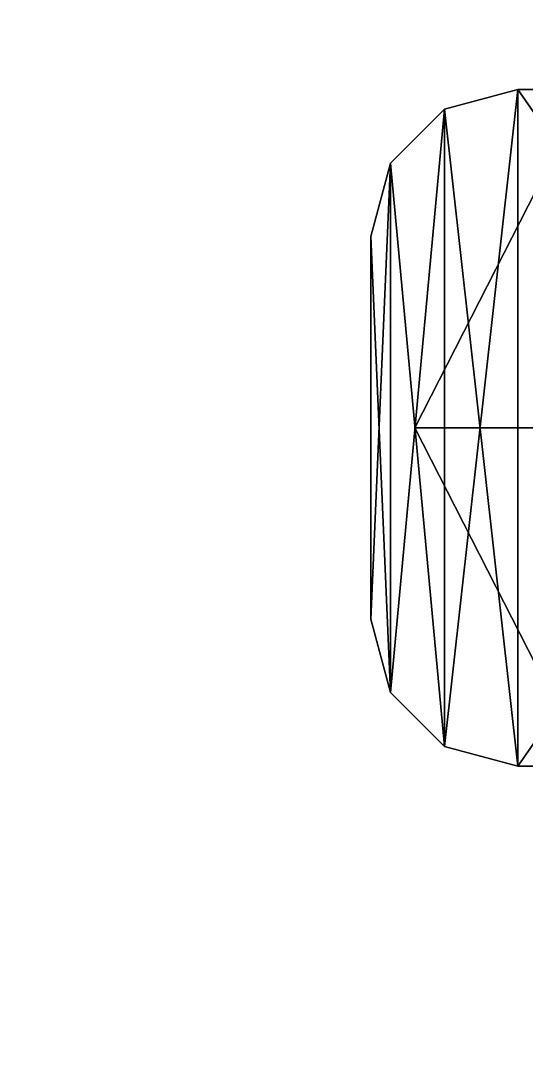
# Model space of a CAD drawing. Extents: x 0 to 2992, y -2739 to 0.
# Drawn here: x 526.12 to 543.31, y -604.86 to -569.17 of the extents above; entities that cross this region are included whole.
import ezdxf

# ---------------------------------------------------------------- set-up
doc = ezdxf.new("R2010")
doc.units = 0
for name, color, linetype in [('LAYER0', 7, 'CONTINUOUS'), ('LAYER131', 7, 'CONTINUOUS'), ('LAYER132', 7, 'CONTINUOUS'), ('LAYER145', 7, 'CONTINUOUS'), ('LAYER146', 7, 'CONTINUOUS'), ('LAYER159', 7, 'CONTINUOUS'), ('LAYER160', 7, 'CONTINUOUS'), ('LAYER173', 7, 'CONTINUOUS'), ('LAYER174', 7, 'CONTINUOUS'), ('LAYER187', 7, 'CONTINUOUS'), ('LAYER188', 7, 'CONTINUOUS'), ('LAYER201', 7, 'CONTINUOUS'), ('LAYER202', 7, 'CONTINUOUS'), ('LAYER91', 7, 'CONTINUOUS'), ('LAYER98', 7, 'CONTINUOUS')]:
    doc.layers.add(name, color=color, linetype=linetype)

msp = doc.modelspace()

# ---------------------------------------------------------------- linework, layer by layer
at = {"layer": 'LAYER0', "invisible_edges": 1}
for points in [[(2992.49, 0), (0, -2716.32), (0, 0), (2992.49, 0)], [(2992.49, -2716.32, 5), (0, 0, 5), (0, -2716.32, 5), (2992.49, -2716.32, 5)], [(0, 0, 5), (2992.49, -2716.32, 5), (2992.49, 0, 5), (0, 0, 5)], [(0, -2716.32), (2992.49, 0), (2992.49, -2716.32), (0, -2716.32)]]:
    msp.add_3dface(points, dxfattribs=at)
at = {"layer": 'LAYER131', "invisible_edges": 1}
for points in [[(166, -144.6001, 1989), (559, -620.0001, 1989), (559, -144.6001, 1989), (166, -144.6001, 1989)], [(559, -620.0001, 1989), (166, -144.6001, 1989), (166, -620.0001, 1989), (559, -620.0001, 1989)], [(166, -620.0001, 1971), (559, -144.6001, 1971), (559, -620.0001, 1971), (166, -620.0001, 1971)], [(559, -144.6001, 1971), (166, -620.0001, 1971), (166, -144.6001, 1971), (559, -144.6001, 1971)]]:
    msp.add_3dface(points, dxfattribs=at)
at = {"layer": 'LAYER132'}
for points in [[(540.5, -572.1699, 1971), (543, -571.5, 1971), (540.5, -572.1699, 1969.01), (540.5, -572.1699, 1971)], [(540.5, -572.1699, 1969.01), (543, -571.5, 1971), (543, -571.5, 1969.01), (540.5, -572.1699, 1969.01)], [(543, -594.5, 1969.01), (540.5, -572.1699, 1969.01), (543, -571.5, 1969.01), (543, -594.5, 1969.01)], [(540.5, -572.1699, 1971), (543, -594.5, 1971), (543, -571.5, 1971), (540.5, -572.1699, 1971)], [(543, -594.5, 1969.01), (543, -571.5, 1969.01), (540.5, -593.8301, 1969.01), (543, -594.5, 1969.01)], [(540.5, -593.8301, 1969.01), (543, -571.5, 1969.01), (540.5, -572.1699, 1969.01), (540.5, -593.8301, 1969.01)], [(543, -594.5, 1971), (543, -571.5, 1971), (540.5, -593.8301, 1971), (543, -594.5, 1971)], [(540.5, -593.8301, 1971), (543, -571.5, 1971), (540.5, -572.1699, 1971), (540.5, -593.8301, 1971)], [(540.5, -572.1699, 1969.01), (540.5, -572.1699, 1971), (543, -571.5, 1969.01), (540.5, -572.1699, 1969.01)], [(543, -571.5, 1969.01), (540.5, -572.1699, 1971), (543, -571.5, 1971), (543, -571.5, 1969.01)], [(559, -594.5, 1969.01), (543, -594.5, 1969.01), (559, -571.5, 1969.01), (559, -594.5, 1969.01)], [(559, -571.5, 1969.01), (543, -594.5, 1969.01), (543, -571.5, 1969.01), (559, -571.5, 1969.01)], [(559, -594.5, 1971), (543, -594.5, 1971), (559, -571.5, 1971), (559, -594.5, 1971)], [(559, -571.5, 1971), (543, -594.5, 1971), (543, -571.5, 1971), (559, -571.5, 1971)], [(543, -571.5, 1969.01), (559, -571.5, 1969.01), (543, -571.5, 1971), (543, -571.5, 1969.01)], [(543, -571.5, 1971), (559, -571.5, 1969.01), (559, -571.5, 1971), (543, -571.5, 1971)], [(543, -571.5, 1969.01), (559, -571.5, 1969.01), (543, -594.5, 1969.01), (543, -571.5, 1969.01)], [(543, -594.5, 1969.01), (559, -571.5, 1969.01), (559, -594.5, 1969.01), (543, -594.5, 1969.01)], [(543, -571.5, 1969.01), (543, -571.5, 1971), (559, -571.5, 1969.01), (543, -571.5, 1969.01)], [(559, -571.5, 1969.01), (543, -571.5, 1971), (559, -571.5, 1971), (559, -571.5, 1969.01)], [(543, -594.5, 1971), (559, -594.5, 1971), (543, -571.5, 1971), (543, -594.5, 1971)], [(543, -571.5, 1971), (559, -594.5, 1971), (559, -571.5, 1971), (543, -571.5, 1971)], [(538.6699, -574, 1971), (540.5, -572.1699, 1971), (538.6699, -574, 1969.01), (538.6699, -574, 1971)], [(538.6699, -574, 1969.01), (540.5, -572.1699, 1971), (540.5, -572.1699, 1969.01), (538.6699, -574, 1969.01)], [(538.6699, -574, 1969.01), (540.5, -572.1699, 1969.01), (538.6699, -592, 1969.01), (538.6699, -574, 1969.01)], [(538.6699, -592, 1969.01), (540.5, -572.1699, 1969.01), (540.5, -593.8301, 1969.01), (538.6699, -592, 1969.01)], [(538.6699, -574, 1971), (540.5, -593.8301, 1971), (540.5, -572.1699, 1971), (538.6699, -574, 1971)], [(540.5, -593.8301, 1969.01), (540.5, -572.1699, 1969.01), (538.6699, -592, 1969.01), (540.5, -593.8301, 1969.01)], [(538.6699, -592, 1969.01), (540.5, -572.1699, 1969.01), (538.6699, -574, 1969.01), (538.6699, -592, 1969.01)], [(540.5, -593.8301, 1971), (540.5, -572.1699, 1971), (538.6699, -592, 1971), (540.5, -593.8301, 1971)], [(538.6699, -592, 1971), (540.5, -572.1699, 1971), (538.6699, -574, 1971), (538.6699, -592, 1971)], [(538.6699, -574, 1969.01), (538.6699, -574, 1971), (540.5, -572.1699, 1969.01), (538.6699, -574, 1969.01)], [(540.5, -572.1699, 1969.01), (538.6699, -574, 1971), (540.5, -572.1699, 1971), (540.5, -572.1699, 1969.01)], [(540.5, -593.8301, 1969.01), (540.5, -572.1699, 1969.01), (543, -594.5, 1969.01), (540.5, -593.8301, 1969.01)], [(540.5, -593.8301, 1971), (543, -594.5, 1971), (540.5, -572.1699, 1971), (540.5, -593.8301, 1971)], [(538, -576.5, 1971), (538.6699, -574, 1971), (538, -576.5, 1969.01), (538, -576.5, 1971)], [(538, -576.5, 1969.01), (538.6699, -574, 1971), (538.6699, -574, 1969.01), (538, -576.5, 1969.01)], [(538, -576.5, 1969.01), (538.6699, -574, 1969.01), (538, -589.5, 1969.01), (538, -576.5, 1969.01)], [(538, -589.5, 1969.01), (538.6699, -574, 1969.01), (538.6699, -592, 1969.01), (538, -589.5, 1969.01)], [(538, -576.5, 1971), (538.6699, -592, 1971), (538.6699, -574, 1971), (538, -576.5, 1971)], [(538.6699, -592, 1969.01), (538.6699, -574, 1969.01), (538, -589.5, 1969.01), (538.6699, -592, 1969.01)], [(538, -589.5, 1969.01), (538.6699, -574, 1969.01), (538, -576.5, 1969.01), (538, -589.5, 1969.01)], [(538.6699, -592, 1971), (538.6699, -574, 1971), (538, -589.5, 1971), (538.6699, -592, 1971)], [(538, -589.5, 1971), (538.6699, -574, 1971), (538, -576.5, 1971), (538, -589.5, 1971)], [(538, -576.5, 1969.01), (538, -576.5, 1971), (538.6699, -574, 1969.01), (538, -576.5, 1969.01)], [(538.6699, -574, 1969.01), (538, -576.5, 1971), (538.6699, -574, 1971), (538.6699, -574, 1969.01)], [(538.6699, -592, 1971), (540.5, -593.8301, 1971), (538.6699, -574, 1971), (538.6699, -592, 1971)], [(539.5, -583, 1985), (546, -583, 1985), (543.613, -574.9165, 1985), (539.5, -583, 1985)], [(539.5, -583, 1985), (543.613, -574.9165, 1985), (539.5, -583, 1971), (539.5, -583, 1985)], [(539.5, -583, 1971), (543.613, -574.9165, 1985), (543.613, -574.9165, 1971), (539.5, -583, 1971)], [(543.613, -574.9165, 1971), (543.613, -574.9165, 1985), (539.5, -583, 1971), (543.613, -574.9165, 1971)], [(539.5, -583, 1971), (543.613, -574.9165, 1985), (539.5, -583, 1985), (539.5, -583, 1971)], [(546, -583, 1985), (539.5, -583, 1985), (543.613, -574.9165, 1985), (546, -583, 1985)], [(538, -589.5, 1971), (538, -589.5, 1969.01), (538, -576.5, 1971), (538, -589.5, 1971)], [(538, -576.5, 1971), (538, -589.5, 1969.01), (538, -576.5, 1969.01), (538, -576.5, 1971)], [(538, -589.5, 1969.01), (538, -589.5, 1971), (538, -576.5, 1969.01), (538, -589.5, 1969.01)], [(538, -576.5, 1969.01), (538, -589.5, 1971), (538, -576.5, 1971), (538, -576.5, 1969.01)], [(538, -589.5, 1971), (538.6699, -592, 1971), (538, -576.5, 1971), (538, -589.5, 1971)], [(539.5, -583, 1985), (543.613, -591.0835, 1985), (546, -583, 1985), (539.5, -583, 1985)], [(539.5, -583, 1971), (543.613, -591.0835, 1971), (539.5, -583, 1985), (539.5, -583, 1971)], [(539.5, -583, 1985), (543.613, -591.0835, 1971), (543.613, -591.0835, 1985), (539.5, -583, 1985)], [(539.5, -583, 1971), (539.5, -583, 1985), (543.613, -591.0835, 1971), (539.5, -583, 1971)], [(543.613, -591.0835, 1971), (539.5, -583, 1985), (543.613, -591.0835, 1985), (543.613, -591.0835, 1971)], [(546, -583, 1985), (539.5, -583, 1985), (543.613, -591.0835, 1985), (546, -583, 1985)], [(538, -589.5, 1969.01), (538.6699, -592, 1969.01), (538, -589.5, 1971), (538, -589.5, 1969.01)], [(538, -589.5, 1971), (538.6699, -592, 1969.01), (538.6699, -592, 1971), (538, -589.5, 1971)], [(538, -589.5, 1969.01), (538, -589.5, 1971), (538.6699, -592, 1969.01), (538, -589.5, 1969.01)], [(538.6699, -592, 1969.01), (538, -589.5, 1971), (538.6699, -592, 1971), (538.6699, -592, 1969.01)], [(538.6699, -592, 1969.01), (540.5, -593.8301, 1969.01), (538.6699, -592, 1971), (538.6699, -592, 1969.01)], [(538.6699, -592, 1971), (540.5, -593.8301, 1969.01), (540.5, -593.8301, 1971), (538.6699, -592, 1971)], [(538.6699, -592, 1969.01), (538.6699, -592, 1971), (540.5, -593.8301, 1969.01), (538.6699, -592, 1969.01)], [(540.5, -593.8301, 1969.01), (538.6699, -592, 1971), (540.5, -593.8301, 1971), (540.5, -593.8301, 1969.01)], [(540.5, -593.8301, 1969.01), (543, -594.5, 1969.01), (540.5, -593.8301, 1971), (540.5, -593.8301, 1969.01)], [(540.5, -593.8301, 1971), (543, -594.5, 1969.01), (543, -594.5, 1971), (540.5, -593.8301, 1971)], [(540.5, -593.8301, 1969.01), (540.5, -593.8301, 1971), (543, -594.5, 1969.01), (540.5, -593.8301, 1969.01)], [(543, -594.5, 1969.01), (540.5, -593.8301, 1971), (543, -594.5, 1971), (543, -594.5, 1969.01)], [(559, -594.5, 1969.01), (559, -594.5, 1971), (543, -594.5, 1969.01), (559, -594.5, 1969.01)], [(543, -594.5, 1969.01), (559, -594.5, 1971), (543, -594.5, 1971), (543, -594.5, 1969.01)], [(543, -594.5, 1971), (543, -594.5, 1969.01), (559, -594.5, 1971), (543, -594.5, 1971)], [(559, -594.5, 1971), (543, -594.5, 1969.01), (559, -594.5, 1969.01), (559, -594.5, 1971)]]:
    msp.add_3dface(points, dxfattribs=at)
at = {"layer": 'LAYER145', "invisible_edges": 1}
for points in [[(166, -144.6001, 871), (559, -620.0001, 871), (559, -144.6001, 871), (166, -144.6001, 871)], [(559, -620.0001, 871), (166, -144.6001, 871), (166, -620.0001, 871), (559, -620.0001, 871)], [(166, -620.0001, 853), (559, -144.6001, 853), (559, -620.0001, 853), (166, -620.0001, 853)], [(559, -144.6001, 853), (166, -620.0001, 853), (166, -144.6001, 853), (559, -144.6001, 853)]]:
    msp.add_3dface(points, dxfattribs=at)
at = {"layer": 'LAYER146'}
for points in [[(540.5, -572.1699, 853), (543, -571.5, 853), (540.5, -572.1699, 851.01), (540.5, -572.1699, 853)], [(540.5, -572.1699, 851.01), (543, -571.5, 853), (543, -571.5, 851.01), (540.5, -572.1699, 851.01)], [(543, -594.5, 851.01), (540.5, -572.1699, 851.01), (543, -571.5, 851.01), (543, -594.5, 851.01)], [(540.5, -572.1699, 853), (543, -594.5, 853), (543, -571.5, 853), (540.5, -572.1699, 853)], [(543, -594.5, 851.01), (543, -571.5, 851.01), (540.5, -593.8301, 851.01), (543, -594.5, 851.01)], [(540.5, -593.8301, 851.01), (543, -571.5, 851.01), (540.5, -572.1699, 851.01), (540.5, -593.8301, 851.01)], [(543, -594.5, 853), (543, -571.5, 853), (540.5, -593.8301, 853), (543, -594.5, 853)], [(540.5, -593.8301, 853), (543, -571.5, 853), (540.5, -572.1699, 853), (540.5, -593.8301, 853)], [(540.5, -572.1699, 851.01), (540.5, -572.1699, 853), (543, -571.5, 851.01), (540.5, -572.1699, 851.01)], [(543, -571.5, 851.01), (540.5, -572.1699, 853), (543, -571.5, 853), (543, -571.5, 851.01)], [(559, -594.5, 851.01), (543, -594.5, 851.01), (559, -571.5, 851.01), (559, -594.5, 851.01)], [(559, -571.5, 851.01), (543, -594.5, 851.01), (543, -571.5, 851.01), (559, -571.5, 851.01)], [(559, -594.5, 853), (543, -594.5, 853), (559, -571.5, 853), (559, -594.5, 853)], [(559, -571.5, 853), (543, -594.5, 853), (543, -571.5, 853), (559, -571.5, 853)], [(543, -571.5, 851.01), (559, -571.5, 851.01), (543, -571.5, 853), (543, -571.5, 851.01)], [(543, -571.5, 853), (559, -571.5, 851.01), (559, -571.5, 853), (543, -571.5, 853)], [(543, -571.5, 851.01), (559, -571.5, 851.01), (543, -594.5, 851.01), (543, -571.5, 851.01)], [(543, -594.5, 851.01), (559, -571.5, 851.01), (559, -594.5, 851.01), (543, -594.5, 851.01)], [(543, -571.5, 851.01), (543, -571.5, 853), (559, -571.5, 851.01), (543, -571.5, 851.01)], [(559, -571.5, 851.01), (543, -571.5, 853), (559, -571.5, 853), (559, -571.5, 851.01)], [(543, -594.5, 853), (559, -594.5, 853), (543, -571.5, 853), (543, -594.5, 853)], [(543, -571.5, 853), (559, -594.5, 853), (559, -571.5, 853), (543, -571.5, 853)], [(538.6699, -574, 853), (540.5, -572.1699, 853), (538.6699, -574, 851.01), (538.6699, -574, 853)], [(538.6699, -574, 851.01), (540.5, -572.1699, 853), (540.5, -572.1699, 851.01), (538.6699, -574, 851.01)], [(538.6699, -574, 851.01), (540.5, -572.1699, 851.01), (538.6699, -592, 851.01), (538.6699, -574, 851.01)], [(538.6699, -592, 851.01), (540.5, -572.1699, 851.01), (540.5, -593.8301, 851.01), (538.6699, -592, 851.01)], [(538.6699, -574, 853), (540.5, -593.8301, 853), (540.5, -572.1699, 853), (538.6699, -574, 853)], [(540.5, -593.8301, 851.01), (540.5, -572.1699, 851.01), (538.6699, -592, 851.01), (540.5, -593.8301, 851.01)], [(538.6699, -592, 851.01), (540.5, -572.1699, 851.01), (538.6699, -574, 851.01), (538.6699, -592, 851.01)], [(540.5, -593.8301, 853), (540.5, -572.1699, 853), (538.6699, -592, 853), (540.5, -593.8301, 853)], [(538.6699, -592, 853), (540.5, -572.1699, 853), (538.6699, -574, 853), (538.6699, -592, 853)], [(538.6699, -574, 851.01), (538.6699, -574, 853), (540.5, -572.1699, 851.01), (538.6699, -574, 851.01)], [(540.5, -572.1699, 851.01), (538.6699, -574, 853), (540.5, -572.1699, 853), (540.5, -572.1699, 851.01)], [(540.5, -593.8301, 851.01), (540.5, -572.1699, 851.01), (543, -594.5, 851.01), (540.5, -593.8301, 851.01)], [(540.5, -593.8301, 853), (543, -594.5, 853), (540.5, -572.1699, 853), (540.5, -593.8301, 853)], [(538, -576.5, 853), (538.6699, -574, 853), (538, -576.5, 851.01), (538, -576.5, 853)], [(538, -576.5, 851.01), (538.6699, -574, 853), (538.6699, -574, 851.01), (538, -576.5, 851.01)], [(538, -576.5, 851.01), (538.6699, -574, 851.01), (538, -589.5, 851.01), (538, -576.5, 851.01)], [(538, -589.5, 851.01), (538.6699, -574, 851.01), (538.6699, -592, 851.01), (538, -589.5, 851.01)], [(538, -576.5, 853), (538.6699, -592, 853), (538.6699, -574, 853), (538, -576.5, 853)], [(538.6699, -592, 851.01), (538.6699, -574, 851.01), (538, -589.5, 851.01), (538.6699, -592, 851.01)], [(538, -589.5, 851.01), (538.6699, -574, 851.01), (538, -576.5, 851.01), (538, -589.5, 851.01)], [(538.6699, -592, 853), (538.6699, -574, 853), (538, -589.5, 853), (538.6699, -592, 853)], [(538, -589.5, 853), (538.6699, -574, 853), (538, -576.5, 853), (538, -589.5, 853)], [(538, -576.5, 851.01), (538, -576.5, 853), (538.6699, -574, 851.01), (538, -576.5, 851.01)], [(538.6699, -574, 851.01), (538, -576.5, 853), (538.6699, -574, 853), (538.6699, -574, 851.01)], [(538.6699, -592, 853), (540.5, -593.8301, 853), (538.6699, -574, 853), (538.6699, -592, 853)], [(539.5, -583, 867), (546, -583, 867), (543.613, -574.9165, 867), (539.5, -583, 867)], [(539.5, -583, 867), (543.613, -574.9165, 867), (539.5, -583, 853), (539.5, -583, 867)], [(539.5, -583, 853), (543.613, -574.9165, 867), (543.613, -574.9165, 853), (539.5, -583, 853)], [(543.613, -574.9165, 853), (543.613, -574.9165, 867), (539.5, -583, 853), (543.613, -574.9165, 853)], [(539.5, -583, 853), (543.613, -574.9165, 867), (539.5, -583, 867), (539.5, -583, 853)], [(546, -583, 867), (539.5, -583, 867), (543.613, -574.9165, 867), (546, -583, 867)], [(538, -589.5, 853), (538, -589.5, 851.01), (538, -576.5, 853), (538, -589.5, 853)], [(538, -576.5, 853), (538, -589.5, 851.01), (538, -576.5, 851.01), (538, -576.5, 853)], [(538, -589.5, 851.01), (538, -589.5, 853), (538, -576.5, 851.01), (538, -589.5, 851.01)], [(538, -576.5, 851.01), (538, -589.5, 853), (538, -576.5, 853), (538, -576.5, 851.01)], [(538, -589.5, 853), (538.6699, -592, 853), (538, -576.5, 853), (538, -589.5, 853)], [(539.5, -583, 867), (543.613, -591.0835, 867), (546, -583, 867), (539.5, -583, 867)], [(539.5, -583, 853), (543.613, -591.0835, 853), (539.5, -583, 867), (539.5, -583, 853)], [(539.5, -583, 867), (543.613, -591.0835, 853), (543.613, -591.0835, 867), (539.5, -583, 867)], [(539.5, -583, 853), (539.5, -583, 867), (543.613, -591.0835, 853), (539.5, -583, 853)], [(543.613, -591.0835, 853), (539.5, -583, 867), (543.613, -591.0835, 867), (543.613, -591.0835, 853)], [(546, -583, 867), (539.5, -583, 867), (543.613, -591.0835, 867), (546, -583, 867)], [(538, -589.5, 851.01), (538.6699, -592, 851.01), (538, -589.5, 853), (538, -589.5, 851.01)], [(538, -589.5, 853), (538.6699, -592, 851.01), (538.6699, -592, 853), (538, -589.5, 853)], [(538, -589.5, 851.01), (538, -589.5, 853), (538.6699, -592, 851.01), (538, -589.5, 851.01)], [(538.6699, -592, 851.01), (538, -589.5, 853), (538.6699, -592, 853), (538.6699, -592, 851.01)], [(538.6699, -592, 851.01), (540.5, -593.8301, 851.01), (538.6699, -592, 853), (538.6699, -592, 851.01)], [(538.6699, -592, 853), (540.5, -593.8301, 851.01), (540.5, -593.8301, 853), (538.6699, -592, 853)], [(538.6699, -592, 851.01), (538.6699, -592, 853), (540.5, -593.8301, 851.01), (538.6699, -592, 851.01)], [(540.5, -593.8301, 851.01), (538.6699, -592, 853), (540.5, -593.8301, 853), (540.5, -593.8301, 851.01)], [(540.5, -593.8301, 851.01), (543, -594.5, 851.01), (540.5, -593.8301, 853), (540.5, -593.8301, 851.01)], [(540.5, -593.8301, 853), (543, -594.5, 851.01), (543, -594.5, 853), (540.5, -593.8301, 853)], [(540.5, -593.8301, 851.01), (540.5, -593.8301, 853), (543, -594.5, 851.01), (540.5, -593.8301, 851.01)], [(543, -594.5, 851.01), (540.5, -593.8301, 853), (543, -594.5, 853), (543, -594.5, 851.01)], [(559, -594.5, 851.01), (559, -594.5, 853), (543, -594.5, 851.01), (559, -594.5, 851.01)], [(543, -594.5, 851.01), (559, -594.5, 853), (543, -594.5, 853), (543, -594.5, 851.01)], [(543, -594.5, 853), (543, -594.5, 851.01), (559, -594.5, 853), (543, -594.5, 853)], [(559, -594.5, 853), (543, -594.5, 851.01), (559, -594.5, 851.01), (559, -594.5, 853)]]:
    msp.add_3dface(points, dxfattribs=at)
at = {"layer": 'LAYER159', "invisible_edges": 1}
for points in [[(166, -144.6001, 1243), (559, -620.0001, 1243), (559, -144.6001, 1243), (166, -144.6001, 1243)], [(559, -620.0001, 1243), (166, -144.6001, 1243), (166, -620.0001, 1243), (559, -620.0001, 1243)], [(166, -620.0001, 1225), (559, -144.6001, 1225), (559, -620.0001, 1225), (166, -620.0001, 1225)], [(559, -144.6001, 1225), (166, -620.0001, 1225), (166, -144.6001, 1225), (559, -144.6001, 1225)]]:
    msp.add_3dface(points, dxfattribs=at)
at = {"layer": 'LAYER160'}
for points in [[(540.5, -572.1699, 1225), (543, -571.5, 1225), (540.5, -572.1699, 1223.01), (540.5, -572.1699, 1225)], [(540.5, -572.1699, 1223.01), (543, -571.5, 1225), (543, -571.5, 1223.01), (540.5, -572.1699, 1223.01)], [(543, -594.5, 1223.01), (540.5, -572.1699, 1223.01), (543, -571.5, 1223.01), (543, -594.5, 1223.01)], [(540.5, -572.1699, 1225), (543, -594.5, 1225), (543, -571.5, 1225), (540.5, -572.1699, 1225)], [(543, -594.5, 1223.01), (543, -571.5, 1223.01), (540.5, -593.8301, 1223.01), (543, -594.5, 1223.01)], [(540.5, -593.8301, 1223.01), (543, -571.5, 1223.01), (540.5, -572.1699, 1223.01), (540.5, -593.8301, 1223.01)], [(543, -594.5, 1225), (543, -571.5, 1225), (540.5, -593.8301, 1225), (543, -594.5, 1225)], [(540.5, -593.8301, 1225), (543, -571.5, 1225), (540.5, -572.1699, 1225), (540.5, -593.8301, 1225)], [(540.5, -572.1699, 1223.01), (540.5, -572.1699, 1225), (543, -571.5, 1223.01), (540.5, -572.1699, 1223.01)], [(543, -571.5, 1223.01), (540.5, -572.1699, 1225), (543, -571.5, 1225), (543, -571.5, 1223.01)], [(559, -594.5, 1223.01), (543, -594.5, 1223.01), (559, -571.5, 1223.01), (559, -594.5, 1223.01)], [(559, -571.5, 1223.01), (543, -594.5, 1223.01), (543, -571.5, 1223.01), (559, -571.5, 1223.01)], [(559, -594.5, 1225), (543, -594.5, 1225), (559, -571.5, 1225), (559, -594.5, 1225)], [(559, -571.5, 1225), (543, -594.5, 1225), (543, -571.5, 1225), (559, -571.5, 1225)], [(543, -571.5, 1223.01), (559, -571.5, 1223.01), (543, -571.5, 1225), (543, -571.5, 1223.01)], [(543, -571.5, 1225), (559, -571.5, 1223.01), (559, -571.5, 1225), (543, -571.5, 1225)], [(543, -571.5, 1223.01), (559, -571.5, 1223.01), (543, -594.5, 1223.01), (543, -571.5, 1223.01)], [(543, -594.5, 1223.01), (559, -571.5, 1223.01), (559, -594.5, 1223.01), (543, -594.5, 1223.01)], [(543, -571.5, 1223.01), (543, -571.5, 1225), (559, -571.5, 1223.01), (543, -571.5, 1223.01)], [(559, -571.5, 1223.01), (543, -571.5, 1225), (559, -571.5, 1225), (559, -571.5, 1223.01)], [(543, -594.5, 1225), (559, -594.5, 1225), (543, -571.5, 1225), (543, -594.5, 1225)], [(543, -571.5, 1225), (559, -594.5, 1225), (559, -571.5, 1225), (543, -571.5, 1225)], [(538.6699, -574, 1225), (540.5, -572.1699, 1225), (538.6699, -574, 1223.01), (538.6699, -574, 1225)], [(538.6699, -574, 1223.01), (540.5, -572.1699, 1225), (540.5, -572.1699, 1223.01), (538.6699, -574, 1223.01)], [(538.6699, -574, 1223.01), (540.5, -572.1699, 1223.01), (538.6699, -592, 1223.01), (538.6699, -574, 1223.01)], [(538.6699, -592, 1223.01), (540.5, -572.1699, 1223.01), (540.5, -593.8301, 1223.01), (538.6699, -592, 1223.01)], [(538.6699, -574, 1225), (540.5, -593.8301, 1225), (540.5, -572.1699, 1225), (538.6699, -574, 1225)], [(540.5, -593.8301, 1223.01), (540.5, -572.1699, 1223.01), (538.6699, -592, 1223.01), (540.5, -593.8301, 1223.01)], [(538.6699, -592, 1223.01), (540.5, -572.1699, 1223.01), (538.6699, -574, 1223.01), (538.6699, -592, 1223.01)], [(540.5, -593.8301, 1225), (540.5, -572.1699, 1225), (538.6699, -592, 1225), (540.5, -593.8301, 1225)], [(538.6699, -592, 1225), (540.5, -572.1699, 1225), (538.6699, -574, 1225), (538.6699, -592, 1225)], [(538.6699, -574, 1223.01), (538.6699, -574, 1225), (540.5, -572.1699, 1223.01), (538.6699, -574, 1223.01)], [(540.5, -572.1699, 1223.01), (538.6699, -574, 1225), (540.5, -572.1699, 1225), (540.5, -572.1699, 1223.01)], [(540.5, -593.8301, 1223.01), (540.5, -572.1699, 1223.01), (543, -594.5, 1223.01), (540.5, -593.8301, 1223.01)], [(540.5, -593.8301, 1225), (543, -594.5, 1225), (540.5, -572.1699, 1225), (540.5, -593.8301, 1225)], [(538, -576.5, 1225), (538.6699, -574, 1225), (538, -576.5, 1223.01), (538, -576.5, 1225)], [(538, -576.5, 1223.01), (538.6699, -574, 1225), (538.6699, -574, 1223.01), (538, -576.5, 1223.01)], [(538, -576.5, 1223.01), (538.6699, -574, 1223.01), (538, -589.5, 1223.01), (538, -576.5, 1223.01)], [(538, -589.5, 1223.01), (538.6699, -574, 1223.01), (538.6699, -592, 1223.01), (538, -589.5, 1223.01)], [(538, -576.5, 1225), (538.6699, -592, 1225), (538.6699, -574, 1225), (538, -576.5, 1225)], [(538.6699, -592, 1223.01), (538.6699, -574, 1223.01), (538, -589.5, 1223.01), (538.6699, -592, 1223.01)], [(538, -589.5, 1223.01), (538.6699, -574, 1223.01), (538, -576.5, 1223.01), (538, -589.5, 1223.01)], [(538.6699, -592, 1225), (538.6699, -574, 1225), (538, -589.5, 1225), (538.6699, -592, 1225)], [(538, -589.5, 1225), (538.6699, -574, 1225), (538, -576.5, 1225), (538, -589.5, 1225)], [(538, -576.5, 1223.01), (538, -576.5, 1225), (538.6699, -574, 1223.01), (538, -576.5, 1223.01)], [(538.6699, -574, 1223.01), (538, -576.5, 1225), (538.6699, -574, 1225), (538.6699, -574, 1223.01)], [(538.6699, -592, 1225), (540.5, -593.8301, 1225), (538.6699, -574, 1225), (538.6699, -592, 1225)], [(539.5, -583, 1239), (546, -583, 1239), (543.613, -574.9165, 1239), (539.5, -583, 1239)], [(539.5, -583, 1239), (543.613, -574.9165, 1239), (539.5, -583, 1225), (539.5, -583, 1239)], [(539.5, -583, 1225), (543.613, -574.9165, 1239), (543.613, -574.9165, 1225), (539.5, -583, 1225)], [(543.613, -574.9165, 1225), (543.613, -574.9165, 1239), (539.5, -583, 1225), (543.613, -574.9165, 1225)], [(539.5, -583, 1225), (543.613, -574.9165, 1239), (539.5, -583, 1239), (539.5, -583, 1225)], [(546, -583, 1239), (539.5, -583, 1239), (543.613, -574.9165, 1239), (546, -583, 1239)], [(538, -589.5, 1225), (538, -589.5, 1223.01), (538, -576.5, 1225), (538, -589.5, 1225)], [(538, -576.5, 1225), (538, -589.5, 1223.01), (538, -576.5, 1223.01), (538, -576.5, 1225)], [(538, -589.5, 1223.01), (538, -589.5, 1225), (538, -576.5, 1223.01), (538, -589.5, 1223.01)], [(538, -576.5, 1223.01), (538, -589.5, 1225), (538, -576.5, 1225), (538, -576.5, 1223.01)], [(538, -589.5, 1225), (538.6699, -592, 1225), (538, -576.5, 1225), (538, -589.5, 1225)], [(539.5, -583, 1239), (543.613, -591.0835, 1239), (546, -583, 1239), (539.5, -583, 1239)], [(539.5, -583, 1225), (543.613, -591.0835, 1225), (539.5, -583, 1239), (539.5, -583, 1225)], [(539.5, -583, 1239), (543.613, -591.0835, 1225), (543.613, -591.0835, 1239), (539.5, -583, 1239)], [(539.5, -583, 1225), (539.5, -583, 1239), (543.613, -591.0835, 1225), (539.5, -583, 1225)], [(543.613, -591.0835, 1225), (539.5, -583, 1239), (543.613, -591.0835, 1239), (543.613, -591.0835, 1225)], [(546, -583, 1239), (539.5, -583, 1239), (543.613, -591.0835, 1239), (546, -583, 1239)], [(538, -589.5, 1223.01), (538.6699, -592, 1223.01), (538, -589.5, 1225), (538, -589.5, 1223.01)], [(538, -589.5, 1225), (538.6699, -592, 1223.01), (538.6699, -592, 1225), (538, -589.5, 1225)], [(538, -589.5, 1223.01), (538, -589.5, 1225), (538.6699, -592, 1223.01), (538, -589.5, 1223.01)], [(538.6699, -592, 1223.01), (538, -589.5, 1225), (538.6699, -592, 1225), (538.6699, -592, 1223.01)], [(538.6699, -592, 1223.01), (540.5, -593.8301, 1223.01), (538.6699, -592, 1225), (538.6699, -592, 1223.01)], [(538.6699, -592, 1225), (540.5, -593.8301, 1223.01), (540.5, -593.8301, 1225), (538.6699, -592, 1225)], [(538.6699, -592, 1223.01), (538.6699, -592, 1225), (540.5, -593.8301, 1223.01), (538.6699, -592, 1223.01)], [(540.5, -593.8301, 1223.01), (538.6699, -592, 1225), (540.5, -593.8301, 1225), (540.5, -593.8301, 1223.01)], [(540.5, -593.8301, 1223.01), (543, -594.5, 1223.01), (540.5, -593.8301, 1225), (540.5, -593.8301, 1223.01)], [(540.5, -593.8301, 1225), (543, -594.5, 1223.01), (543, -594.5, 1225), (540.5, -593.8301, 1225)], [(540.5, -593.8301, 1223.01), (540.5, -593.8301, 1225), (543, -594.5, 1223.01), (540.5, -593.8301, 1223.01)], [(543, -594.5, 1223.01), (540.5, -593.8301, 1225), (543, -594.5, 1225), (543, -594.5, 1223.01)], [(559, -594.5, 1223.01), (559, -594.5, 1225), (543, -594.5, 1223.01), (559, -594.5, 1223.01)], [(543, -594.5, 1223.01), (559, -594.5, 1225), (543, -594.5, 1225), (543, -594.5, 1223.01)], [(543, -594.5, 1225), (543, -594.5, 1223.01), (559, -594.5, 1225), (543, -594.5, 1225)], [(559, -594.5, 1225), (543, -594.5, 1223.01), (559, -594.5, 1223.01), (559, -594.5, 1225)]]:
    msp.add_3dface(points, dxfattribs=at)
at = {"layer": 'LAYER173', "invisible_edges": 1}
for points in [[(166, -144.6001, 1616), (559, -620.0001, 1616), (559, -144.6001, 1616), (166, -144.6001, 1616)], [(559, -620.0001, 1616), (166, -144.6001, 1616), (166, -620.0001, 1616), (559, -620.0001, 1616)], [(166, -620.0001, 1598), (559, -144.6001, 1598), (559, -620.0001, 1598), (166, -620.0001, 1598)], [(559, -144.6001, 1598), (166, -620.0001, 1598), (166, -144.6001, 1598), (559, -144.6001, 1598)]]:
    msp.add_3dface(points, dxfattribs=at)
at = {"layer": 'LAYER174'}
for points in [[(540.5, -572.1699, 1598), (543, -571.5, 1598), (540.5, -572.1699, 1596.01), (540.5, -572.1699, 1598)], [(540.5, -572.1699, 1596.01), (543, -571.5, 1598), (543, -571.5, 1596.01), (540.5, -572.1699, 1596.01)], [(543, -594.5, 1596.01), (540.5, -572.1699, 1596.01), (543, -571.5, 1596.01), (543, -594.5, 1596.01)], [(540.5, -572.1699, 1598), (543, -594.5, 1598), (543, -571.5, 1598), (540.5, -572.1699, 1598)], [(543, -594.5, 1596.01), (543, -571.5, 1596.01), (540.5, -593.8301, 1596.01), (543, -594.5, 1596.01)], [(540.5, -593.8301, 1596.01), (543, -571.5, 1596.01), (540.5, -572.1699, 1596.01), (540.5, -593.8301, 1596.01)], [(543, -594.5, 1598), (543, -571.5, 1598), (540.5, -593.8301, 1598), (543, -594.5, 1598)], [(540.5, -593.8301, 1598), (543, -571.5, 1598), (540.5, -572.1699, 1598), (540.5, -593.8301, 1598)], [(540.5, -572.1699, 1596.01), (540.5, -572.1699, 1598), (543, -571.5, 1596.01), (540.5, -572.1699, 1596.01)], [(543, -571.5, 1596.01), (540.5, -572.1699, 1598), (543, -571.5, 1598), (543, -571.5, 1596.01)], [(559, -594.5, 1596.01), (543, -594.5, 1596.01), (559, -571.5, 1596.01), (559, -594.5, 1596.01)], [(559, -571.5, 1596.01), (543, -594.5, 1596.01), (543, -571.5, 1596.01), (559, -571.5, 1596.01)], [(559, -594.5, 1598), (543, -594.5, 1598), (559, -571.5, 1598), (559, -594.5, 1598)], [(559, -571.5, 1598), (543, -594.5, 1598), (543, -571.5, 1598), (559, -571.5, 1598)], [(543, -571.5, 1596.01), (559, -571.5, 1596.01), (543, -571.5, 1598), (543, -571.5, 1596.01)], [(543, -571.5, 1598), (559, -571.5, 1596.01), (559, -571.5, 1598), (543, -571.5, 1598)], [(543, -571.5, 1596.01), (559, -571.5, 1596.01), (543, -594.5, 1596.01), (543, -571.5, 1596.01)], [(543, -594.5, 1596.01), (559, -571.5, 1596.01), (559, -594.5, 1596.01), (543, -594.5, 1596.01)], [(543, -571.5, 1596.01), (543, -571.5, 1598), (559, -571.5, 1596.01), (543, -571.5, 1596.01)], [(559, -571.5, 1596.01), (543, -571.5, 1598), (559, -571.5, 1598), (559, -571.5, 1596.01)], [(543, -594.5, 1598), (559, -594.5, 1598), (543, -571.5, 1598), (543, -594.5, 1598)], [(543, -571.5, 1598), (559, -594.5, 1598), (559, -571.5, 1598), (543, -571.5, 1598)], [(538.6699, -574, 1598), (540.5, -572.1699, 1598), (538.6699, -574, 1596.01), (538.6699, -574, 1598)], [(538.6699, -574, 1596.01), (540.5, -572.1699, 1598), (540.5, -572.1699, 1596.01), (538.6699, -574, 1596.01)], [(538.6699, -574, 1596.01), (540.5, -572.1699, 1596.01), (538.6699, -592, 1596.01), (538.6699, -574, 1596.01)], [(538.6699, -592, 1596.01), (540.5, -572.1699, 1596.01), (540.5, -593.8301, 1596.01), (538.6699, -592, 1596.01)], [(538.6699, -574, 1598), (540.5, -593.8301, 1598), (540.5, -572.1699, 1598), (538.6699, -574, 1598)], [(540.5, -593.8301, 1596.01), (540.5, -572.1699, 1596.01), (538.6699, -592, 1596.01), (540.5, -593.8301, 1596.01)], [(538.6699, -592, 1596.01), (540.5, -572.1699, 1596.01), (538.6699, -574, 1596.01), (538.6699, -592, 1596.01)], [(540.5, -593.8301, 1598), (540.5, -572.1699, 1598), (538.6699, -592, 1598), (540.5, -593.8301, 1598)], [(538.6699, -592, 1598), (540.5, -572.1699, 1598), (538.6699, -574, 1598), (538.6699, -592, 1598)], [(538.6699, -574, 1596.01), (538.6699, -574, 1598), (540.5, -572.1699, 1596.01), (538.6699, -574, 1596.01)], [(540.5, -572.1699, 1596.01), (538.6699, -574, 1598), (540.5, -572.1699, 1598), (540.5, -572.1699, 1596.01)], [(540.5, -593.8301, 1596.01), (540.5, -572.1699, 1596.01), (543, -594.5, 1596.01), (540.5, -593.8301, 1596.01)], [(540.5, -593.8301, 1598), (543, -594.5, 1598), (540.5, -572.1699, 1598), (540.5, -593.8301, 1598)], [(538, -576.5, 1598), (538.6699, -574, 1598), (538, -576.5, 1596.01), (538, -576.5, 1598)], [(538, -576.5, 1596.01), (538.6699, -574, 1598), (538.6699, -574, 1596.01), (538, -576.5, 1596.01)], [(538, -576.5, 1596.01), (538.6699, -574, 1596.01), (538, -589.5, 1596.01), (538, -576.5, 1596.01)], [(538, -589.5, 1596.01), (538.6699, -574, 1596.01), (538.6699, -592, 1596.01), (538, -589.5, 1596.01)], [(538, -576.5, 1598), (538.6699, -592, 1598), (538.6699, -574, 1598), (538, -576.5, 1598)], [(538.6699, -592, 1596.01), (538.6699, -574, 1596.01), (538, -589.5, 1596.01), (538.6699, -592, 1596.01)], [(538, -589.5, 1596.01), (538.6699, -574, 1596.01), (538, -576.5, 1596.01), (538, -589.5, 1596.01)], [(538.6699, -592, 1598), (538.6699, -574, 1598), (538, -589.5, 1598), (538.6699, -592, 1598)], [(538, -589.5, 1598), (538.6699, -574, 1598), (538, -576.5, 1598), (538, -589.5, 1598)], [(538, -576.5, 1596.01), (538, -576.5, 1598), (538.6699, -574, 1596.01), (538, -576.5, 1596.01)], [(538.6699, -574, 1596.01), (538, -576.5, 1598), (538.6699, -574, 1598), (538.6699, -574, 1596.01)], [(538.6699, -592, 1598), (540.5, -593.8301, 1598), (538.6699, -574, 1598), (538.6699, -592, 1598)], [(539.5, -583, 1612), (546, -583, 1612), (543.613, -574.9165, 1612), (539.5, -583, 1612)], [(539.5, -583, 1612), (543.613, -574.9165, 1612), (539.5, -583, 1598), (539.5, -583, 1612)], [(539.5, -583, 1598), (543.613, -574.9165, 1612), (543.613, -574.9165, 1598), (539.5, -583, 1598)], [(543.613, -574.9165, 1598), (543.613, -574.9165, 1612), (539.5, -583, 1598), (543.613, -574.9165, 1598)], [(539.5, -583, 1598), (543.613, -574.9165, 1612), (539.5, -583, 1612), (539.5, -583, 1598)], [(546, -583, 1612), (539.5, -583, 1612), (543.613, -574.9165, 1612), (546, -583, 1612)], [(538, -589.5, 1598), (538, -589.5, 1596.01), (538, -576.5, 1598), (538, -589.5, 1598)], [(538, -576.5, 1598), (538, -589.5, 1596.01), (538, -576.5, 1596.01), (538, -576.5, 1598)], [(538, -589.5, 1596.01), (538, -589.5, 1598), (538, -576.5, 1596.01), (538, -589.5, 1596.01)], [(538, -576.5, 1596.01), (538, -589.5, 1598), (538, -576.5, 1598), (538, -576.5, 1596.01)], [(538, -589.5, 1598), (538.6699, -592, 1598), (538, -576.5, 1598), (538, -589.5, 1598)], [(539.5, -583, 1612), (543.613, -591.0835, 1612), (546, -583, 1612), (539.5, -583, 1612)], [(539.5, -583, 1598), (543.613, -591.0835, 1598), (539.5, -583, 1612), (539.5, -583, 1598)], [(539.5, -583, 1612), (543.613, -591.0835, 1598), (543.613, -591.0835, 1612), (539.5, -583, 1612)], [(539.5, -583, 1598), (539.5, -583, 1612), (543.613, -591.0835, 1598), (539.5, -583, 1598)], [(543.613, -591.0835, 1598), (539.5, -583, 1612), (543.613, -591.0835, 1612), (543.613, -591.0835, 1598)], [(546, -583, 1612), (539.5, -583, 1612), (543.613, -591.0835, 1612), (546, -583, 1612)], [(538, -589.5, 1596.01), (538.6699, -592, 1596.01), (538, -589.5, 1598), (538, -589.5, 1596.01)], [(538, -589.5, 1598), (538.6699, -592, 1596.01), (538.6699, -592, 1598), (538, -589.5, 1598)], [(538, -589.5, 1596.01), (538, -589.5, 1598), (538.6699, -592, 1596.01), (538, -589.5, 1596.01)], [(538.6699, -592, 1596.01), (538, -589.5, 1598), (538.6699, -592, 1598), (538.6699, -592, 1596.01)], [(538.6699, -592, 1596.01), (540.5, -593.8301, 1596.01), (538.6699, -592, 1598), (538.6699, -592, 1596.01)], [(538.6699, -592, 1598), (540.5, -593.8301, 1596.01), (540.5, -593.8301, 1598), (538.6699, -592, 1598)], [(538.6699, -592, 1596.01), (538.6699, -592, 1598), (540.5, -593.8301, 1596.01), (538.6699, -592, 1596.01)], [(540.5, -593.8301, 1596.01), (538.6699, -592, 1598), (540.5, -593.8301, 1598), (540.5, -593.8301, 1596.01)], [(540.5, -593.8301, 1596.01), (543, -594.5, 1596.01), (540.5, -593.8301, 1598), (540.5, -593.8301, 1596.01)], [(540.5, -593.8301, 1598), (543, -594.5, 1596.01), (543, -594.5, 1598), (540.5, -593.8301, 1598)], [(540.5, -593.8301, 1596.01), (540.5, -593.8301, 1598), (543, -594.5, 1596.01), (540.5, -593.8301, 1596.01)], [(543, -594.5, 1596.01), (540.5, -593.8301, 1598), (543, -594.5, 1598), (543, -594.5, 1596.01)], [(559, -594.5, 1596.01), (559, -594.5, 1598), (543, -594.5, 1596.01), (559, -594.5, 1596.01)], [(543, -594.5, 1596.01), (559, -594.5, 1598), (543, -594.5, 1598), (543, -594.5, 1596.01)], [(543, -594.5, 1598), (543, -594.5, 1596.01), (559, -594.5, 1598), (543, -594.5, 1598)], [(559, -594.5, 1598), (543, -594.5, 1596.01), (559, -594.5, 1596.01), (559, -594.5, 1598)]]:
    msp.add_3dface(points, dxfattribs=at)
at = {"layer": 'LAYER187', "invisible_edges": 1}
for points in [[(166, -144.6001, 359), (559, -620.0001, 359), (559, -144.6001, 359), (166, -144.6001, 359)], [(559, -620.0001, 359), (166, -144.6001, 359), (166, -620.0001, 359), (559, -620.0001, 359)], [(166, -620.0001, 341), (559, -144.6001, 341), (559, -620.0001, 341), (166, -620.0001, 341)], [(559, -144.6001, 341), (166, -620.0001, 341), (166, -144.6001, 341), (559, -144.6001, 341)]]:
    msp.add_3dface(points, dxfattribs=at)
at = {"layer": 'LAYER188'}
for points in [[(540.5, -572.1699, 341), (543, -571.5, 341), (540.5, -572.1699, 339.01), (540.5, -572.1699, 341)], [(540.5, -572.1699, 339.01), (543, -571.5, 341), (543, -571.5, 339.01), (540.5, -572.1699, 339.01)], [(543, -594.5, 339.01), (540.5, -572.1699, 339.01), (543, -571.5, 339.01), (543, -594.5, 339.01)], [(540.5, -572.1699, 341), (543, -594.5, 341), (543, -571.5, 341), (540.5, -572.1699, 341)], [(543, -594.5, 339.01), (543, -571.5, 339.01), (540.5, -593.8301, 339.01), (543, -594.5, 339.01)], [(540.5, -593.8301, 339.01), (543, -571.5, 339.01), (540.5, -572.1699, 339.01), (540.5, -593.8301, 339.01)], [(543, -594.5, 341), (543, -571.5, 341), (540.5, -593.8301, 341), (543, -594.5, 341)], [(540.5, -593.8301, 341), (543, -571.5, 341), (540.5, -572.1699, 341), (540.5, -593.8301, 341)], [(540.5, -572.1699, 339.01), (540.5, -572.1699, 341), (543, -571.5, 339.01), (540.5, -572.1699, 339.01)], [(543, -571.5, 339.01), (540.5, -572.1699, 341), (543, -571.5, 341), (543, -571.5, 339.01)], [(559, -594.5, 339.01), (543, -594.5, 339.01), (559, -571.5, 339.01), (559, -594.5, 339.01)], [(559, -571.5, 339.01), (543, -594.5, 339.01), (543, -571.5, 339.01), (559, -571.5, 339.01)], [(559, -594.5, 341), (543, -594.5, 341), (559, -571.5, 341), (559, -594.5, 341)], [(559, -571.5, 341), (543, -594.5, 341), (543, -571.5, 341), (559, -571.5, 341)], [(543, -571.5, 339.01), (559, -571.5, 339.01), (543, -571.5, 341), (543, -571.5, 339.01)], [(543, -571.5, 341), (559, -571.5, 339.01), (559, -571.5, 341), (543, -571.5, 341)], [(543, -571.5, 339.01), (559, -571.5, 339.01), (543, -594.5, 339.01), (543, -571.5, 339.01)], [(543, -594.5, 339.01), (559, -571.5, 339.01), (559, -594.5, 339.01), (543, -594.5, 339.01)], [(543, -571.5, 339.01), (543, -571.5, 341), (559, -571.5, 339.01), (543, -571.5, 339.01)], [(559, -571.5, 339.01), (543, -571.5, 341), (559, -571.5, 341), (559, -571.5, 339.01)], [(543, -594.5, 341), (559, -594.5, 341), (543, -571.5, 341), (543, -594.5, 341)], [(543, -571.5, 341), (559, -594.5, 341), (559, -571.5, 341), (543, -571.5, 341)], [(538.6699, -574, 341), (540.5, -572.1699, 341), (538.6699, -574, 339.01), (538.6699, -574, 341)], [(538.6699, -574, 339.01), (540.5, -572.1699, 341), (540.5, -572.1699, 339.01), (538.6699, -574, 339.01)], [(538.6699, -574, 339.01), (540.5, -572.1699, 339.01), (538.6699, -592, 339.01), (538.6699, -574, 339.01)], [(538.6699, -592, 339.01), (540.5, -572.1699, 339.01), (540.5, -593.8301, 339.01), (538.6699, -592, 339.01)], [(538.6699, -574, 341), (540.5, -593.8301, 341), (540.5, -572.1699, 341), (538.6699, -574, 341)], [(540.5, -593.8301, 339.01), (540.5, -572.1699, 339.01), (538.6699, -592, 339.01), (540.5, -593.8301, 339.01)], [(538.6699, -592, 339.01), (540.5, -572.1699, 339.01), (538.6699, -574, 339.01), (538.6699, -592, 339.01)], [(540.5, -593.8301, 341), (540.5, -572.1699, 341), (538.6699, -592, 341), (540.5, -593.8301, 341)], [(538.6699, -592, 341), (540.5, -572.1699, 341), (538.6699, -574, 341), (538.6699, -592, 341)], [(538.6699, -574, 339.01), (538.6699, -574, 341), (540.5, -572.1699, 339.01), (538.6699, -574, 339.01)], [(540.5, -572.1699, 339.01), (538.6699, -574, 341), (540.5, -572.1699, 341), (540.5, -572.1699, 339.01)], [(540.5, -593.8301, 339.01), (540.5, -572.1699, 339.01), (543, -594.5, 339.01), (540.5, -593.8301, 339.01)], [(540.5, -593.8301, 341), (543, -594.5, 341), (540.5, -572.1699, 341), (540.5, -593.8301, 341)], [(538, -576.5, 341), (538.6699, -574, 341), (538, -576.5, 339.01), (538, -576.5, 341)], [(538, -576.5, 339.01), (538.6699, -574, 341), (538.6699, -574, 339.01), (538, -576.5, 339.01)], [(538, -576.5, 339.01), (538.6699, -574, 339.01), (538, -589.5, 339.01), (538, -576.5, 339.01)], [(538, -589.5, 339.01), (538.6699, -574, 339.01), (538.6699, -592, 339.01), (538, -589.5, 339.01)], [(538, -576.5, 341), (538.6699, -592, 341), (538.6699, -574, 341), (538, -576.5, 341)], [(538.6699, -592, 339.01), (538.6699, -574, 339.01), (538, -589.5, 339.01), (538.6699, -592, 339.01)], [(538, -589.5, 339.01), (538.6699, -574, 339.01), (538, -576.5, 339.01), (538, -589.5, 339.01)], [(538.6699, -592, 341), (538.6699, -574, 341), (538, -589.5, 341), (538.6699, -592, 341)], [(538, -589.5, 341), (538.6699, -574, 341), (538, -576.5, 341), (538, -589.5, 341)], [(538, -576.5, 339.01), (538, -576.5, 341), (538.6699, -574, 339.01), (538, -576.5, 339.01)], [(538.6699, -574, 339.01), (538, -576.5, 341), (538.6699, -574, 341), (538.6699, -574, 339.01)], [(538.6699, -592, 341), (540.5, -593.8301, 341), (538.6699, -574, 341), (538.6699, -592, 341)], [(539.5, -583, 355), (546, -583, 355), (543.613, -574.9165, 355), (539.5, -583, 355)], [(539.5, -583, 355), (543.613, -574.9165, 355), (539.5, -583, 341), (539.5, -583, 355)], [(539.5, -583, 341), (543.613, -574.9165, 355), (543.613, -574.9165, 341), (539.5, -583, 341)], [(543.613, -574.9165, 341), (543.613, -574.9165, 355), (539.5, -583, 341), (543.613, -574.9165, 341)], [(539.5, -583, 341), (543.613, -574.9165, 355), (539.5, -583, 355), (539.5, -583, 341)], [(546, -583, 355), (539.5, -583, 355), (543.613, -574.9165, 355), (546, -583, 355)], [(538, -589.5, 341), (538, -589.5, 339.01), (538, -576.5, 341), (538, -589.5, 341)], [(538, -576.5, 341), (538, -589.5, 339.01), (538, -576.5, 339.01), (538, -576.5, 341)], [(538, -589.5, 339.01), (538, -589.5, 341), (538, -576.5, 339.01), (538, -589.5, 339.01)], [(538, -576.5, 339.01), (538, -589.5, 341), (538, -576.5, 341), (538, -576.5, 339.01)], [(538, -589.5, 341), (538.6699, -592, 341), (538, -576.5, 341), (538, -589.5, 341)], [(539.5, -583, 355), (543.613, -591.0835, 355), (546, -583, 355), (539.5, -583, 355)], [(539.5, -583, 341), (543.613, -591.0835, 341), (539.5, -583, 355), (539.5, -583, 341)], [(539.5, -583, 355), (543.613, -591.0835, 341), (543.613, -591.0835, 355), (539.5, -583, 355)], [(539.5, -583, 341), (539.5, -583, 355), (543.613, -591.0835, 341), (539.5, -583, 341)], [(543.613, -591.0835, 341), (539.5, -583, 355), (543.613, -591.0835, 355), (543.613, -591.0835, 341)], [(546, -583, 355), (539.5, -583, 355), (543.613, -591.0835, 355), (546, -583, 355)], [(538, -589.5, 339.01), (538.6699, -592, 339.01), (538, -589.5, 341), (538, -589.5, 339.01)], [(538, -589.5, 341), (538.6699, -592, 339.01), (538.6699, -592, 341), (538, -589.5, 341)], [(538, -589.5, 339.01), (538, -589.5, 341), (538.6699, -592, 339.01), (538, -589.5, 339.01)], [(538.6699, -592, 339.01), (538, -589.5, 341), (538.6699, -592, 341), (538.6699, -592, 339.01)], [(538.6699, -592, 339.01), (540.5, -593.8301, 339.01), (538.6699, -592, 341), (538.6699, -592, 339.01)], [(538.6699, -592, 341), (540.5, -593.8301, 339.01), (540.5, -593.8301, 341), (538.6699, -592, 341)], [(538.6699, -592, 339.01), (538.6699, -592, 341), (540.5, -593.8301, 339.01), (538.6699, -592, 339.01)], [(540.5, -593.8301, 339.01), (538.6699, -592, 341), (540.5, -593.8301, 341), (540.5, -593.8301, 339.01)], [(540.5, -593.8301, 339.01), (543, -594.5, 339.01), (540.5, -593.8301, 341), (540.5, -593.8301, 339.01)], [(540.5, -593.8301, 341), (543, -594.5, 339.01), (543, -594.5, 341), (540.5, -593.8301, 341)], [(540.5, -593.8301, 339.01), (540.5, -593.8301, 341), (543, -594.5, 339.01), (540.5, -593.8301, 339.01)], [(543, -594.5, 339.01), (540.5, -593.8301, 341), (543, -594.5, 341), (543, -594.5, 339.01)], [(559, -594.5, 339.01), (559, -594.5, 341), (543, -594.5, 339.01), (559, -594.5, 339.01)], [(543, -594.5, 339.01), (559, -594.5, 341), (543, -594.5, 341), (543, -594.5, 339.01)], [(543, -594.5, 341), (543, -594.5, 339.01), (559, -594.5, 341), (543, -594.5, 341)], [(559, -594.5, 341), (543, -594.5, 339.01), (559, -594.5, 339.01), (559, -594.5, 341)]]:
    msp.add_3dface(points, dxfattribs=at)
at = {"layer": 'LAYER201', "invisible_edges": 1}
for points in [[(166, -144.6001, 615), (559, -620.0001, 615), (559, -144.6001, 615), (166, -144.6001, 615)], [(559, -620.0001, 615), (166, -144.6001, 615), (166, -620.0001, 615), (559, -620.0001, 615)], [(166, -620.0001, 597), (559, -144.6001, 597), (559, -620.0001, 597), (166, -620.0001, 597)], [(559, -144.6001, 597), (166, -620.0001, 597), (166, -144.6001, 597), (559, -144.6001, 597)]]:
    msp.add_3dface(points, dxfattribs=at)
at = {"layer": 'LAYER202'}
for points in [[(540.5, -572.1699, 597), (543, -571.5, 597), (540.5, -572.1699, 595.01), (540.5, -572.1699, 597)], [(540.5, -572.1699, 595.01), (543, -571.5, 597), (543, -571.5, 595.01), (540.5, -572.1699, 595.01)], [(543, -594.5, 595.01), (540.5, -572.1699, 595.01), (543, -571.5, 595.01), (543, -594.5, 595.01)], [(540.5, -572.1699, 597), (543, -594.5, 597), (543, -571.5, 597), (540.5, -572.1699, 597)], [(543, -594.5, 595.01), (543, -571.5, 595.01), (540.5, -593.8301, 595.01), (543, -594.5, 595.01)], [(540.5, -593.8301, 595.01), (543, -571.5, 595.01), (540.5, -572.1699, 595.01), (540.5, -593.8301, 595.01)], [(543, -594.5, 597), (543, -571.5, 597), (540.5, -593.8301, 597), (543, -594.5, 597)], [(540.5, -593.8301, 597), (543, -571.5, 597), (540.5, -572.1699, 597), (540.5, -593.8301, 597)], [(540.5, -572.1699, 595.01), (540.5, -572.1699, 597), (543, -571.5, 595.01), (540.5, -572.1699, 595.01)], [(543, -571.5, 595.01), (540.5, -572.1699, 597), (543, -571.5, 597), (543, -571.5, 595.01)], [(559, -594.5, 595.01), (543, -594.5, 595.01), (559, -571.5, 595.01), (559, -594.5, 595.01)], [(559, -571.5, 595.01), (543, -594.5, 595.01), (543, -571.5, 595.01), (559, -571.5, 595.01)], [(559, -594.5, 597), (543, -594.5, 597), (559, -571.5, 597), (559, -594.5, 597)], [(559, -571.5, 597), (543, -594.5, 597), (543, -571.5, 597), (559, -571.5, 597)], [(543, -571.5, 595.01), (559, -571.5, 595.01), (543, -571.5, 597), (543, -571.5, 595.01)], [(543, -571.5, 597), (559, -571.5, 595.01), (559, -571.5, 597), (543, -571.5, 597)], [(543, -571.5, 595.01), (559, -571.5, 595.01), (543, -594.5, 595.01), (543, -571.5, 595.01)], [(543, -594.5, 595.01), (559, -571.5, 595.01), (559, -594.5, 595.01), (543, -594.5, 595.01)], [(543, -571.5, 595.01), (543, -571.5, 597), (559, -571.5, 595.01), (543, -571.5, 595.01)], [(559, -571.5, 595.01), (543, -571.5, 597), (559, -571.5, 597), (559, -571.5, 595.01)], [(543, -594.5, 597), (559, -594.5, 597), (543, -571.5, 597), (543, -594.5, 597)], [(543, -571.5, 597), (559, -594.5, 597), (559, -571.5, 597), (543, -571.5, 597)], [(538.6699, -574, 597), (540.5, -572.1699, 597), (538.6699, -574, 595.01), (538.6699, -574, 597)], [(538.6699, -574, 595.01), (540.5, -572.1699, 597), (540.5, -572.1699, 595.01), (538.6699, -574, 595.01)], [(538.6699, -574, 595.01), (540.5, -572.1699, 595.01), (538.6699, -592, 595.01), (538.6699, -574, 595.01)], [(538.6699, -592, 595.01), (540.5, -572.1699, 595.01), (540.5, -593.8301, 595.01), (538.6699, -592, 595.01)], [(538.6699, -574, 597), (540.5, -593.8301, 597), (540.5, -572.1699, 597), (538.6699, -574, 597)], [(540.5, -593.8301, 595.01), (540.5, -572.1699, 595.01), (538.6699, -592, 595.01), (540.5, -593.8301, 595.01)], [(538.6699, -592, 595.01), (540.5, -572.1699, 595.01), (538.6699, -574, 595.01), (538.6699, -592, 595.01)], [(540.5, -593.8301, 597), (540.5, -572.1699, 597), (538.6699, -592, 597), (540.5, -593.8301, 597)], [(538.6699, -592, 597), (540.5, -572.1699, 597), (538.6699, -574, 597), (538.6699, -592, 597)], [(538.6699, -574, 595.01), (538.6699, -574, 597), (540.5, -572.1699, 595.01), (538.6699, -574, 595.01)], [(540.5, -572.1699, 595.01), (538.6699, -574, 597), (540.5, -572.1699, 597), (540.5, -572.1699, 595.01)], [(540.5, -593.8301, 595.01), (540.5, -572.1699, 595.01), (543, -594.5, 595.01), (540.5, -593.8301, 595.01)], [(540.5, -593.8301, 597), (543, -594.5, 597), (540.5, -572.1699, 597), (540.5, -593.8301, 597)], [(538, -576.5, 597), (538.6699, -574, 597), (538, -576.5, 595.01), (538, -576.5, 597)], [(538, -576.5, 595.01), (538.6699, -574, 597), (538.6699, -574, 595.01), (538, -576.5, 595.01)], [(538, -576.5, 595.01), (538.6699, -574, 595.01), (538, -589.5, 595.01), (538, -576.5, 595.01)], [(538, -589.5, 595.01), (538.6699, -574, 595.01), (538.6699, -592, 595.01), (538, -589.5, 595.01)], [(538, -576.5, 597), (538.6699, -592, 597), (538.6699, -574, 597), (538, -576.5, 597)], [(538.6699, -592, 595.01), (538.6699, -574, 595.01), (538, -589.5, 595.01), (538.6699, -592, 595.01)], [(538, -589.5, 595.01), (538.6699, -574, 595.01), (538, -576.5, 595.01), (538, -589.5, 595.01)], [(538.6699, -592, 597), (538.6699, -574, 597), (538, -589.5, 597), (538.6699, -592, 597)], [(538, -589.5, 597), (538.6699, -574, 597), (538, -576.5, 597), (538, -589.5, 597)], [(538, -576.5, 595.01), (538, -576.5, 597), (538.6699, -574, 595.01), (538, -576.5, 595.01)], [(538.6699, -574, 595.01), (538, -576.5, 597), (538.6699, -574, 597), (538.6699, -574, 595.01)], [(538.6699, -592, 597), (540.5, -593.8301, 597), (538.6699, -574, 597), (538.6699, -592, 597)], [(539.5, -583, 611), (546, -583, 611), (543.613, -574.9165, 611), (539.5, -583, 611)], [(539.5, -583, 611), (543.613, -574.9165, 611), (539.5, -583, 597), (539.5, -583, 611)], [(539.5, -583, 597), (543.613, -574.9165, 611), (543.613, -574.9165, 597), (539.5, -583, 597)], [(543.613, -574.9165, 597), (543.613, -574.9165, 611), (539.5, -583, 597), (543.613, -574.9165, 597)], [(539.5, -583, 597), (543.613, -574.9165, 611), (539.5, -583, 611), (539.5, -583, 597)], [(546, -583, 611), (539.5, -583, 611), (543.613, -574.9165, 611), (546, -583, 611)], [(538, -589.5, 597), (538, -589.5, 595.01), (538, -576.5, 597), (538, -589.5, 597)], [(538, -576.5, 597), (538, -589.5, 595.01), (538, -576.5, 595.01), (538, -576.5, 597)], [(538, -589.5, 595.01), (538, -589.5, 597), (538, -576.5, 595.01), (538, -589.5, 595.01)], [(538, -576.5, 595.01), (538, -589.5, 597), (538, -576.5, 597), (538, -576.5, 595.01)], [(538, -589.5, 597), (538.6699, -592, 597), (538, -576.5, 597), (538, -589.5, 597)], [(539.5, -583, 611), (543.613, -591.0835, 611), (546, -583, 611), (539.5, -583, 611)], [(539.5, -583, 597), (543.613, -591.0835, 597), (539.5, -583, 611), (539.5, -583, 597)], [(539.5, -583, 611), (543.613, -591.0835, 597), (543.613, -591.0835, 611), (539.5, -583, 611)], [(539.5, -583, 597), (539.5, -583, 611), (543.613, -591.0835, 597), (539.5, -583, 597)], [(543.613, -591.0835, 597), (539.5, -583, 611), (543.613, -591.0835, 611), (543.613, -591.0835, 597)], [(546, -583, 611), (539.5, -583, 611), (543.613, -591.0835, 611), (546, -583, 611)], [(538, -589.5, 595.01), (538.6699, -592, 595.01), (538, -589.5, 597), (538, -589.5, 595.01)], [(538, -589.5, 597), (538.6699, -592, 595.01), (538.6699, -592, 597), (538, -589.5, 597)], [(538, -589.5, 595.01), (538, -589.5, 597), (538.6699, -592, 595.01), (538, -589.5, 595.01)], [(538.6699, -592, 595.01), (538, -589.5, 597), (538.6699, -592, 597), (538.6699, -592, 595.01)], [(538.6699, -592, 595.01), (540.5, -593.8301, 595.01), (538.6699, -592, 597), (538.6699, -592, 595.01)], [(538.6699, -592, 597), (540.5, -593.8301, 595.01), (540.5, -593.8301, 597), (538.6699, -592, 597)], [(538.6699, -592, 595.01), (538.6699, -592, 597), (540.5, -593.8301, 595.01), (538.6699, -592, 595.01)], [(540.5, -593.8301, 595.01), (538.6699, -592, 597), (540.5, -593.8301, 597), (540.5, -593.8301, 595.01)], [(540.5, -593.8301, 595.01), (543, -594.5, 595.01), (540.5, -593.8301, 597), (540.5, -593.8301, 595.01)], [(540.5, -593.8301, 597), (543, -594.5, 595.01), (543, -594.5, 597), (540.5, -593.8301, 597)], [(540.5, -593.8301, 595.01), (540.5, -593.8301, 597), (543, -594.5, 595.01), (540.5, -593.8301, 595.01)], [(543, -594.5, 595.01), (540.5, -593.8301, 597), (543, -594.5, 597), (543, -594.5, 595.01)], [(559, -594.5, 595.01), (559, -594.5, 597), (543, -594.5, 595.01), (559, -594.5, 595.01)], [(543, -594.5, 595.01), (559, -594.5, 597), (543, -594.5, 597), (543, -594.5, 595.01)], [(543, -594.5, 597), (543, -594.5, 595.01), (559, -594.5, 597), (543, -594.5, 597)], [(559, -594.5, 597), (543, -594.5, 595.01), (559, -594.5, 595.01), (559, -594.5, 597)]]:
    msp.add_3dface(points, dxfattribs=at)
at = {"layer": 'LAYER91', "invisible_edges": 1}
for points in [[(559, -120, 85), (166, -680, 85), (166, -120, 85), (559, -120, 85)], [(166, -680, 85), (559, -120, 85), (559, -680, 85), (166, -680, 85)], [(559, -680, 103), (166, -120, 103), (166, -680, 103), (559, -680, 103)], [(166, -120, 103), (559, -680, 103), (559, -120, 103), (166, -120, 103)]]:
    msp.add_3dface(points, dxfattribs=at)
at = {"layer": 'LAYER98', "invisible_edges": 1}
for points in [[(166, -120, 2544), (559, -680, 2544), (559, -120, 2544), (166, -120, 2544)], [(559, -680, 2544), (166, -120, 2544), (166, -680, 2544), (559, -680, 2544)], [(166, -680, 2526), (559, -120, 2526), (559, -680, 2526), (166, -680, 2526)], [(559, -120, 2526), (166, -680, 2526), (166, -120, 2526), (559, -120, 2526)]]:
    msp.add_3dface(points, dxfattribs=at)

doc.saveas('drawing.dxf')
